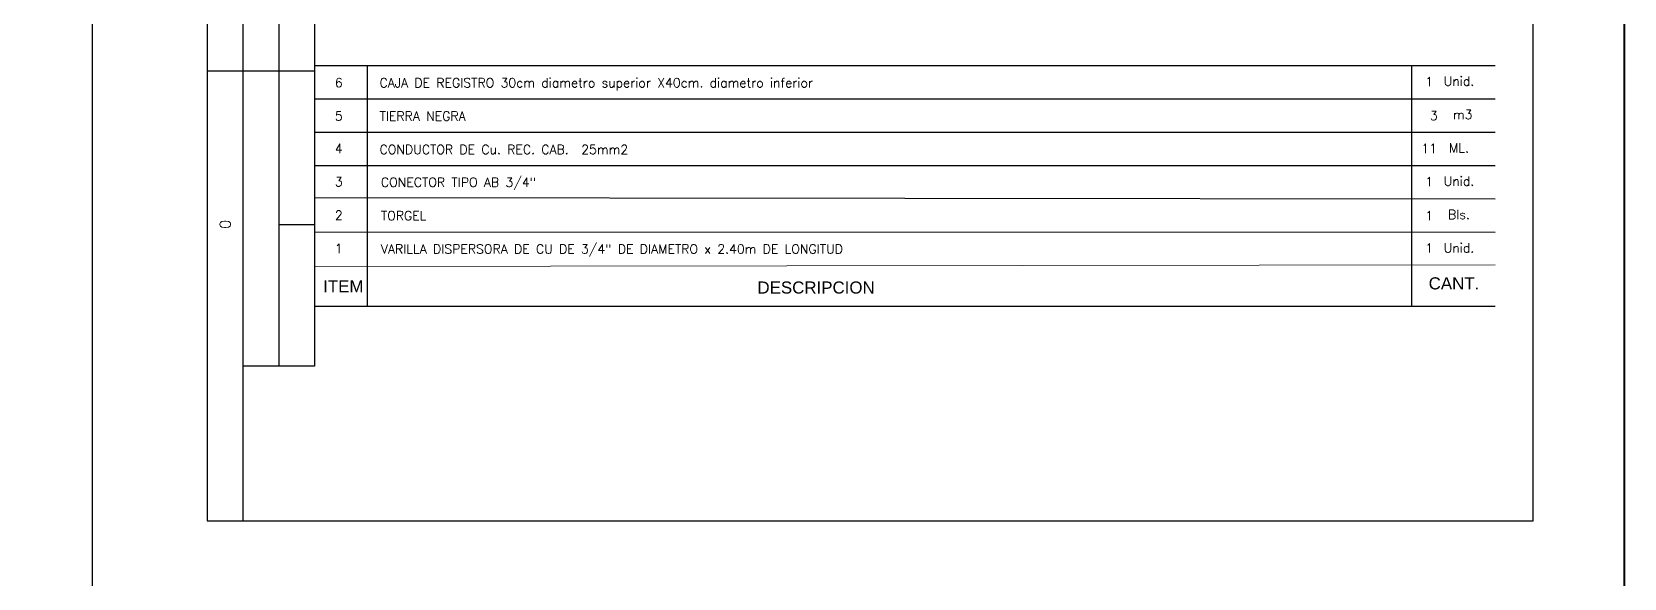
# Model space of a CAD drawing. Header units: inches. Extents: x 1693 to 10990, y 1878 to 5055.
# Drawn here: x 10214.3 to 10353.3, y 4421.3 to 4468.9 of the extents above; entities that cross this region are included whole.
import ezdxf
from ezdxf.enums import TextEntityAlignment as Align

# ---------------------------------------------------------------- set-up
doc = ezdxf.new("R2010")
doc.units = ezdxf.units.IN
doc.layers.add('Armados BT', color=4, linetype='Continuous')
doc.layers.add('P02', color=2, linetype='Continuous')
doc.layers.add('MUROS-05', color=7, linetype='Continuous', lineweight=40)
doc.layers.add('texto', color=32, linetype='Continuous', lineweight=13)
doc.styles.add('ARIAL', font='arial.ttf', dxfattribs={"width": 1.2, "height": 0.4})
doc.styles.add('Romans', font='romans.shx')

msp = doc.modelspace()

# ---------------------------------------------------------------- linework, layer by layer
for p, q in [((10229.637, 4465.517, -0.291), (10239.002, 4465.517, -0.291)), ((10235.88, 4452.146, -0.291), (10239.002, 4452.146, -0.291)), ((10239.002, 4445.018, -0.291), (10342.016, 4445.018, -0.291)), ((10239.002, 4445.018, -0.291), (10342.016, 4445.018, -0.291)), ((10239.002, 4439.794, -0.291), (10232.759, 4439.794, -0.291))]:
    msp.add_line(p, q)
at = {"color": 4, "linetype": 'ByBlock', "lineweight": 25, "elevation": -0.291}
msp.add_lwpolyline([(10229.637, 4426.301), (10345.317, 4426.301), (10345.317, 4594.474), (10229.637, 4594.474)], close=True, dxfattribs=at)
at = {"color": 1, "elevation": -0.291}
for points in [[(10232.759, 4594.474), (10232.759, 4426.289)], [(10235.88, 4594.474), (10235.88, 4439.794)], [(10239.002, 4594.474), (10239.002, 4439.794)]]:
    msp.add_lwpolyline(points, dxfattribs=at)
at = {"layer": 'Armados BT', "color": 7, "linetype": 'ByBlock', "lineweight": -2, "elevation": -0.291}
for points in [[(10239.002, 4465.995), (10342.016, 4465.995)], [(10239.002, 4465.995), (10342.016, 4465.995)], [(10243.601, 4465.995), (10243.601, 4445.018)], [(10334.731, 4445.018), (10334.731, 4465.995)], [(10239.002, 4463.086), (10342.016, 4463.086)], [(10239.002, 4460.178), (10342.016, 4460.178)], [(10239.002, 4457.284), (10342.016, 4457.269)], [(10239.002, 4454.481), (10342.016, 4454.361)], [(10239.002, 4451.505), (10342.016, 4451.453)]]:
    msp.add_lwpolyline(points, dxfattribs=at)
at = {"layer": 'Armados BT', "color": 7, "lineweight": 15, "elevation": -0.291}
msp.add_lwpolyline([(10239.002, 4448.457), (10342.016, 4448.62)], dxfattribs=at)
at = {"layer": 'MUROS-05', "color": 4}
msp.add_lwpolyline([(10353.265, 4328.708), (10017.335, 4328.713), (10017.354, 4615.387), (10353.265, 4615.389)], close=True, dxfattribs=at)
at = {"layer": 'P02', "color": 4}
msp.add_lwpolyline([(10028.868, 4594.474), (10219.594, 4594.474), (10219.594, 4341.802), (10028.868, 4341.802)], close=True, dxfattribs=at)

# ---------------------------------------------------------------- texts
at = {"style": 'Romans'}
msp.add_text('0', height=0.936, rotation=90, dxfattribs=at).set_placement((10231.214, 4452.15, -0.291), align=Align.MIDDLE_CENTER)
at = {"layer": 'Armados BT', "color": 20, "lineweight": 13, "style": 'ARIAL'}
for s, height, p in [('ITEM', 1.0546, (10239.759, 4446.223, -0.291)), ('DESCRIPCION', 1.05462, (10277.648, 4446.11, -0.291)), ('CANT.', 1.0546, (10336.209, 4446.473, -0.291))]:
    msp.add_text(s, height=height, dxfattribs=at).set_placement(p)
at = {"layer": 'texto', "color": 3, "style": 'Romans'}
for s, height, p in [('Unid.', 0.7971, (10338.854, 4464.628, -0.291)), ('6', 0.797, (10241.118, 4464.496, -0.291)), ('1', 0.797, (10336.254, 4464.58, -0.291)), ('5', 0.797, (10241.118, 4461.588, -0.291)), ('3', 0.797, (10336.654, 4461.626, -0.291)), ('m3', 0.7971, (10339.18, 4461.72, -0.291)), ('4', 0.797, (10241.118, 4458.755, -0.291)), ('11', 0.7971, (10336.254, 4458.763, -0.291)), ('ML.', 0.7971, (10338.854, 4458.812, -0.291)), ('3', 0.797, (10241.118, 4455.853, -0.291)), ('1', 0.797, (10336.254, 4455.861, -0.291)), ('Unid.', 0.7971, (10338.854, 4455.91, -0.291)), ('2', 0.797, (10241.118, 4452.945, -0.291)), ('1', 0.797, (10336.257, 4452.907, -0.291)), ('Bls.', 0.7971, (10338.854, 4453.001, -0.291)), ('1', 0.797, (10241.118, 4450.036, -0.291)), ('1', 0.797, (10336.254, 4450.083, -0.291)), ('Unid.', 0.7971, (10338.854, 4450.093, -0.291))]:
    msp.add_text(s, height=height, dxfattribs=at).set_placement(p, align=Align.MIDDLE_CENTER)
for s, p in [('CAJA DE REGISTRO 30cm diametro superior X40cm. diametro inferior', (10244.678, 4464.489, -0.291)), ('TIERRA NEGRA', (10244.678, 4461.581, -0.291)), ('CONDUCTOR DE Cu. REC. CAB.  25mm2', (10244.678, 4458.672, -0.291)), ('CONECTOR TIPO AB 3/4"', (10244.797, 4455.815, -0.291)), ('TORGEL', (10244.797, 4452.907, -0.291)), ('VARILLA DISPERSORA DE CU DE 3/4" DE DIAMETRO x 2.40m DE LONGITUD', (10244.797, 4449.999, -0.291))]:
    msp.add_text(s, height=0.7971, dxfattribs=at).set_placement(p, align=Align.MIDDLE_LEFT)

doc.saveas('drawing.dxf')
